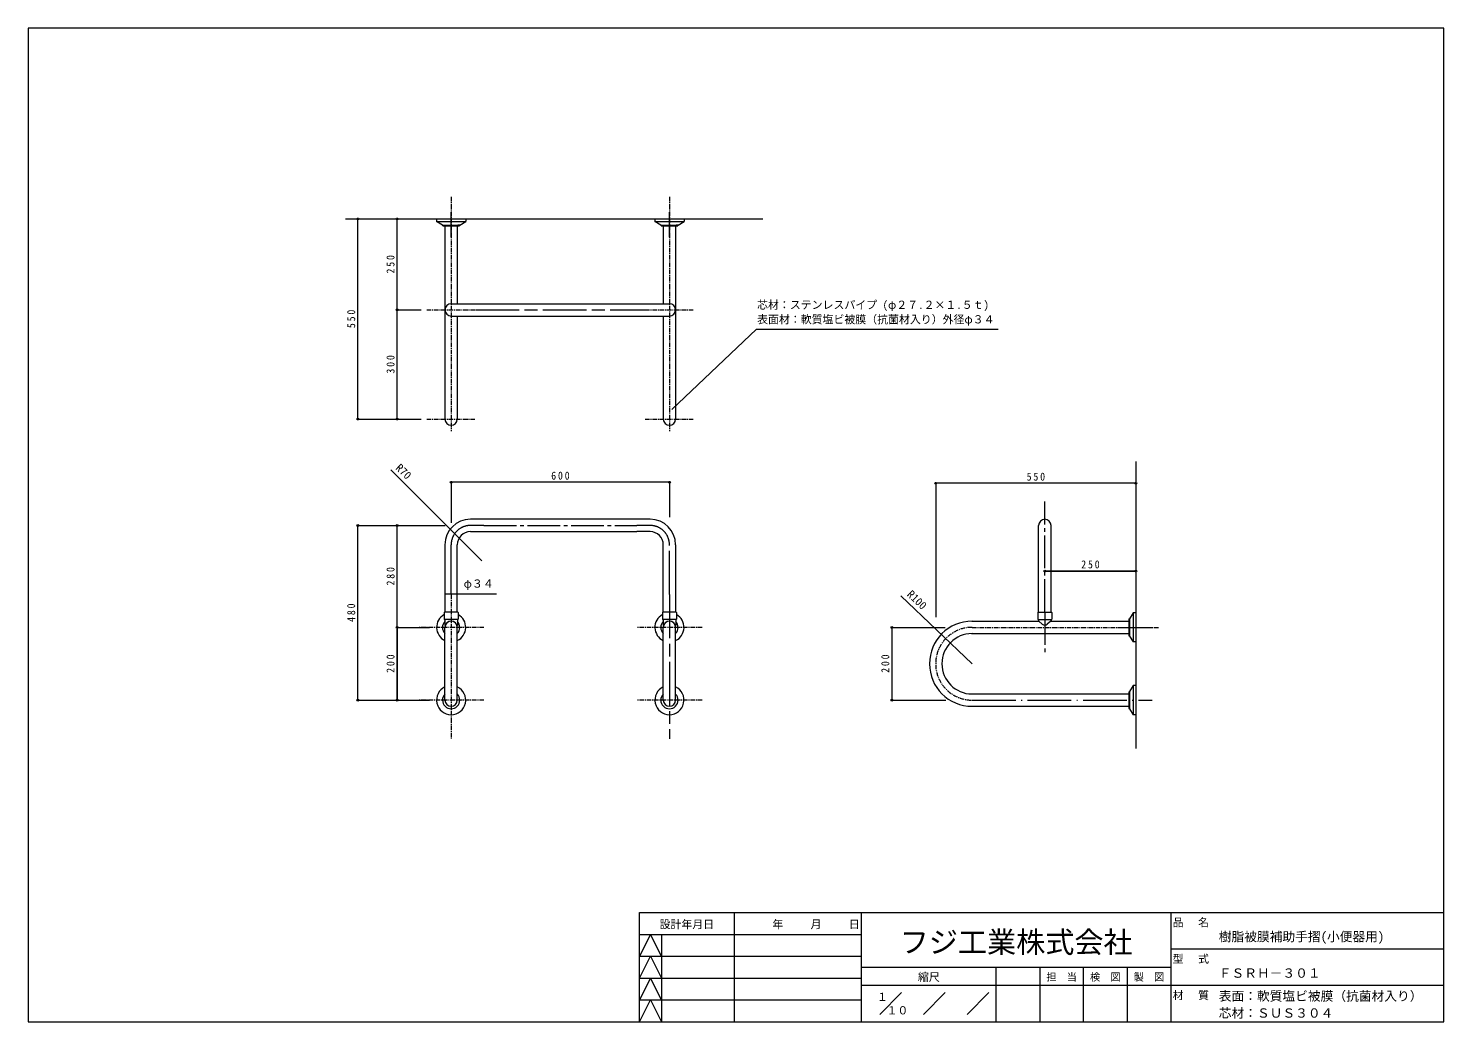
# Model space of a CAD drawing. Units: millimetres at full size, sheet at 1:10. Extents: x -2166 to 1724, y -1478 to 1252.
import ezdxf
from ezdxf.enums import TextEntityAlignment as Align

# ---------------------------------------------------------------- set-up
doc = ezdxf.new("R2010")
doc.units = ezdxf.units.MM
doc.header["$LTSCALE"] = 10
doc.header["$PDMODE"] = 32
doc.header["$PDSIZE"] = 5
for name, pattern in [('CHAIN', [18.5, 12, -1.5, 3.5, -1.5]), ('CHAIN2', [12, 9, -1, 1, -1]), ('LONG_DASHED_DOTTED', [15.25, 12, -1.5, 0.25, -1.5]), ('USER11', [0.375, 0.25, -0.125]), ('USER4', [2, 1.25, -0.25, 0.25, -0.25])]:
    doc.linetypes.add(name, pattern=pattern)
doc.layers.add('0-0_0', color=7, linetype='Continuous', lineweight=9)
doc.layers.add('0-1_LEVEL001', color=7, linetype='Continuous', lineweight=18)
doc.styles.add('ＭＳ ゴシック', font='')
doc.styles.get('ＭＳ ゴシック').set_extended_font_data('MS Gothic')

# ---------------------------------------------------------------- blocks, each defined once
blk = doc.blocks.new('A3')
at = {"layer": '0-1_LEVEL001'}
for p, q in [((183.5, 31.4), (183.5, 1.4)), ((218.5, 1.4), (218.5, 31.4)), ((303.5, 31.4), (303.5, 1.4)), ((157.5, 25.4), (218.5, 25.4)), ((163.5, 25.4), (163.5, 1.4)), ((303.5, 21.4), (378.5, 21.4)), ((157.5, 19.4), (218.5, 19.4)), ((218.5, 16.4), (303.5, 16.4)), ((255.5, 1.4), (255.5, 16.4)), ((267.5, 16.4), (267.5, 1.4)), ((279.5, 1.4), (279.5, 16.4)), ((291.5, 16.4), (291.5, 1.4)), ((157.5, 13.4), (218.5, 13.4)), ((218.5, 11.4), (303.5, 11.4)), ((223.5, 3.4), (229.5, 9.4)), ((235.5, 3.4), (241.5, 9.4)), ((247.5, 3.4), (253.5, 9.4)), ((303.5, 11.4), (378.5, 11.4)), ((157.5, 7.4), (218.5, 7.4))]:
    blk.add_line(p, q, dxfattribs=at)
blk.add_lwpolyline([(-10.5, 1.4), (378.5, 1.4), (378.5, 274.4), (-10.5, 274.4)], close=True, dxfattribs=at)
for points in [[(157.5, 1.4), (157.5, 31.4), (378.5, 31.4)], [(163.5, 19.4), (160.5, 25.4), (157.5, 19.4)], [(157.5, 13.4), (160.5, 19.4), (163.5, 13.4)], [(163.5, 7.4), (160.5, 13.4), (157.5, 7.4)], [(157.5, 1.4), (160.5, 7.4), (163.5, 1.4)]]:
    blk.add_lwpolyline(points, dxfattribs=at)
at = {"layer": '0-1_LEVEL001', "style": 'ＭＳ ゴシック'}
for s, height, p in [('設計年月日', 2.199, (163, 26.4)), ('年', 2.2, (194, 26.4)), ('月', 2.2, (204.5, 26.4)), ('日', 2.2, (215, 26.4)), ('品', 2.2, (304, 26.9)), ('名', 2.2, (311, 26.9)), ('型', 2.2, (304, 16.9)), ('式', 2.2, (311, 16.9)), ('縮尺', 2.199, (234, 11.9)), ('材', 2.2, (304, 6.9)), ('質', 2.2, (311, 6.9))]:
    blk.add_text(s, height=height, dxfattribs=at).set_placement(p, align=Align.BOTTOM_LEFT)
blk = doc.blocks.new('GMM001')
at = {"layer": '0-1_LEVEL001', "style": 'ＭＳ ゴシック'}
for s, p in [('担\u3000当', (279.8, 10.633)), ('検\u3000図', (291.8, 10.633)), ('製\u3000図', (303.8, 10.633))]:
    blk.add_text(s, height=2.053, dxfattribs=at).set_placement(p, align=Align.BOTTOM_LEFT)

msp = doc.modelspace()

# ---------------------------------------------------------------- linework, layer by layer
at = {"layer": '0-0_0', "linetype": 'USER4'}
for p, q in [((-1003.63, 788.31), (-1003.63, 144.66)), ((-403.63, 788.31), (-403.63, 144.66)), ((-1070.63, 477.67), (-936.63, 477.67)), ((-470.63, 477.67), (-336.63, 477.67)), ((-1070.63, 177.67), (-936.63, 177.67)), ((-470.63, 177.67), (-336.63, 177.67)), ((-1003.63, -304.75), (-1003.63, -700.65)), ((-913.63, -394.75), (-1093.63, -394.75)), ((-313.63, -394.75), (-493.63, -394.75)), ((428.07, -394.75), (940.11, -394.75)), ((-913.63, -594.75), (-1093.63, -594.75)), ((-313.63, -594.75), (-493.63, -594.75))]:
    msp.add_line(p, q, dxfattribs=at)
at = {"layer": '0-0_0', "linetype": 'LONG_DASHED_DOTTED'}
for p, q in [((-1003.63, 677.67), (-1003.63, 746.05)), ((-403.63, 677.67), (-403.63, 746.05)), ((828.07, -394.75), (922.71, -394.75)), ((428.07, -594.75), (922.71, -594.75))]:
    msp.add_line(p, q, dxfattribs=at)
at = {"layer": '0-0_0'}
for p, q in [((-1293.82, 727.67), (-146.66, 727.67)), ((-1260.06, 727.67), (-1085.98, 727.67)), ((-1260.06, 177.67), (-1260.06, 727.67)), ((-1151.98, 727.67), (-1085.98, 727.67)), ((-1151.98, 477.67), (-1151.98, 727.67)), ((-1027.38, 710.17), (-1043.63, 720.67)), ((-1040.13, 727.67), (-967.13, 727.67)), ((-1027.38, 710.17), (-1022.38, 710.17)), ((-1026.63, 708.67), (-1026.63, 710.17)), ((-1026.63, 710.17), (-980.63, 710.17)), ((-1026.63, 708.67), (-980.63, 708.67)), ((-1020.63, 708.67), (-1020.63, 177.67)), ((-986.63, 708.67), (-986.63, 494.67)), ((-979.88, 710.17), (-984.88, 710.17)), ((-980.63, 708.67), (-980.63, 710.17)), ((-980.63, 708.67), (-980.63, 710.17)), ((-979.88, 710.17), (-963.63, 720.67)), ((-963.63, 727.67), (-963.63, 720.67)), ((-427.38, 710.17), (-443.63, 720.67)), ((-440.13, 727.67), (-367.13, 727.67)), ((-427.38, 710.17), (-422.38, 710.17)), ((-426.63, 708.67), (-426.63, 710.17)), ((-426.63, 710.17), (-380.63, 710.17)), ((-426.63, 708.67), (-380.63, 708.67)), ((-420.63, 708.67), (-420.63, 494.67)), ((-386.63, 708.67), (-386.63, 177.67)), ((-379.88, 710.17), (-384.88, 710.17)), ((-380.63, 708.67), (-380.63, 710.17)), ((-380.63, 708.67), (-380.63, 710.17)), ((-379.88, 710.17), (-363.63, 720.67)), ((-363.63, 727.67), (-363.63, 720.67)), ((-420.63, 509.97), (-420.63, 494.67)), ((-1151.98, 477.67), (-1085.98, 477.67)), ((-1151.98, 177.67), (-1151.98, 477.67)), ((-1003.63, 494.67), (-403.63, 494.67)), ((-1003.63, 460.67), (-403.63, 460.67)), ((-986.63, 460.67), (-986.63, 341.46)), ((-420.63, 460.67), (-420.63, 177.67)), ((375.2, 424.74), (500.02, 424.74)), ((-986.63, 341.46), (-986.63, 177.67)), ((-1260.06, 177.67), (-1085.98, 177.67)), ((-1151.98, 177.67), (-1085.98, 177.67)), ((878.07, 61.47), (878.07, -727.92)), ((-918.96, -211.5), (-1169.02, 38.56)), ((-403.63, 3.96), (-1003.63, 3.96)), ((-1003.63, 3.96), (-1003.63, -107.31)), ((-403.63, 3.96), (-403.63, -91.78)), ((328.07, 1.18), (328.07, -367.04)), ((878.07, 1.18), (328.07, 1.18)), ((878.07, 1.18), (878.07, -367.04)), ((-1260.06, -594.75), (-1260.06, -114.75)), ((-1260.06, -114.75), (-1019.73, -114.75)), ((-1151.98, -114.75), (-1063.04, -114.75)), ((-1151.98, -394.75), (-1151.98, -114.75)), ((-456.63, -97.75), (-950.63, -97.75)), ((611.07, -353.25), (611.07, -114.75)), ((645.07, -353.25), (645.07, -114.75)), ((-950.63, -131.75), (-913.63, -131.75)), ((-913.63, -131.75), (-493.63, -131.75)), ((-456.63, -131.75), (-493.63, -131.75)), ((-1020.63, -167.75), (-1020.63, -353.25)), ((-986.63, -353.25), (-986.63, -167.75)), ((-420.63, -353.25), (-420.63, -167.75)), ((-386.63, -167.75), (-386.63, -353.25)), ((628.07, -239.85), (878.07, -239.85)), ((628.07, -239.93), (878.07, -239.93)), ((778.07, -239.85), (878.07, -239.85)), ((-1020.63, -302.29), (-879.25, -302.29)), ((428.07, -494.75), (232.35, -308.3)), ((-1023.13, -354.25), (-1023.13, -372.25)), ((-985.13, -353.25), (-1022.13, -353.25)), ((-985.13, -373.25), (-1022.13, -373.25)), ((-1022.13, -373.25), (-1022.08, -373.25)), ((-1020.78, -374.55), (-1020.78, -389.25)), ((-986.48, -374.55), (-986.48, -389.25)), ((-985.13, -373.25), (-985.18, -373.25)), ((-984.13, -354.25), (-984.13, -372.25)), ((-423.13, -354.25), (-423.13, -372.25)), ((-385.13, -353.25), (-422.13, -353.25)), ((-422.13, -373.25), (-422.08, -373.25)), ((-385.13, -373.25), (-422.13, -373.25)), ((-420.78, -374.55), (-420.78, -389.25)), ((-386.48, -374.55), (-386.48, -389.25)), ((-385.13, -373.25), (-385.18, -373.25)), ((-384.13, -354.25), (-384.13, -372.25)), ((427.09, -377.75), (611.04, -377.75)), ((608.57, -354.25), (608.57, -372.25)), ((609.57, -353.25), (646.57, -353.25)), ((609.57, -373.25), (646.57, -373.25)), ((609.57, -373.25), (609.62, -373.25)), ((610.92, -374.55), (610.92, -377.28)), ((611.28, -378.05), (621.01, -386.21)), ((644.87, -377.75), (634.78, -386.21)), ((644.87, -377.75), (859.07, -377.75)), ((645.22, -374.55), (645.22, -376.98)), ((646.57, -373.25), (646.52, -373.25)), ((647.57, -354.25), (647.57, -372.25)), ((759.07, -377.75), (859.07, -377.75)), ((859.07, -371.75), (860.57, -371.75)), ((859.07, -371.75), (859.07, -417.75)), ((871.07, -354.75), (860.57, -371)), ((860.57, -371), (860.57, -371.75)), ((860.57, -371.75), (860.57, -417.75)), ((878.07, -358.25), (878.07, -431.25)), ((-1151.98, -394.75), (-1063.04, -394.75)), ((-1151.98, -394.75), (-1151.98, -594.75)), ((-1151.98, -594.75), (-1151.98, -394.75)), ((-1020.63, -594.75), (-1020.63, -394.75)), ((-1019.88, -389.75), (-1020.28, -389.75)), ((-986.98, -389.75), (-987.38, -389.75)), ((-986.63, -594.75), (-986.63, -394.75)), ((-420.63, -594.75), (-420.63, -394.75)), ((-419.88, -389.75), (-420.28, -389.75)), ((-386.98, -389.75), (-387.38, -389.75)), ((-386.63, -594.75), (-386.63, -394.75)), ((207.78, -394.75), (207.78, -594.75)), ((207.78, -394.75), (354.53, -394.75)), ((426.68, -411.75), (859.07, -411.75)), ((759.07, -411.75), (859.07, -411.75)), ((859.07, -417.75), (860.57, -417.75)), ((859.07, -417.75), (860.57, -417.75)), ((860.57, -418.5), (860.57, -417.75)), ((860.57, -418.5), (871.07, -434.75)), ((878.07, -434.75), (871.07, -434.75)), ((429.06, -577.75), (859.07, -577.75)), ((759.07, -577.75), (859.07, -577.75)), ((859.07, -571.75), (860.57, -571.75)), ((859.07, -571.75), (859.07, -617.75)), ((871.07, -554.75), (860.57, -571)), ((860.57, -571), (860.57, -571.75)), ((860.57, -571.75), (860.57, -617.75)), ((878.07, -558.25), (878.07, -631.25)), ((-1260.06, -594.75), (-1085.98, -594.75)), ((-1151.98, -594.75), (-1063.04, -594.75)), ((207.78, -594.75), (356.2, -594.75)), ((428.23, -611.75), (561.64, -611.75)), ((759.07, -611.75), (859.07, -611.75)), ((859.07, -617.75), (860.57, -617.75)), ((859.07, -617.75), (860.57, -617.75)), ((860.57, -618.5), (860.57, -617.75)), ((860.57, -618.5), (871.07, -634.75)), ((878.07, -634.75), (871.07, -634.75))]:
    msp.add_line(p, q, dxfattribs=at)
at = {"layer": '0-0_0', "linetype": 'USER11'}
for p, q in [((-1026.63, 708.67), (-1026.63, 710.17)), ((-980.63, 708.67), (-980.63, 710.17)), ((-980.63, 708.67), (-980.63, 710.17)), ((-426.63, 708.67), (-426.63, 710.17)), ((-380.63, 708.67), (-380.63, 710.17)), ((-380.63, 708.67), (-380.63, 710.17)), ((859.07, -371.75), (860.57, -371.75)), ((859.07, -417.75), (860.57, -417.75)), ((859.07, -417.75), (860.57, -417.75)), ((859.07, -571.75), (860.57, -571.75)), ((859.07, -617.75), (860.57, -617.75)), ((859.07, -617.75), (860.57, -617.75))]:
    msp.add_line(p, q, dxfattribs=at)
at = {"layer": '0-0_0', "linetype": 'CHAIN'}
for p, q in [((-936.63, 477.67), (-470.63, 477.67)), ((-949.31, -114.75), (-950.63, -114.75)), ((-913.63, -114.75), (-949.31, -114.75)), ((-1003.63, -249.74), (-1003.63, -167.75)), ((-403.63, -304.75), (-403.63, -167.75)), ((-1003.63, -304.75), (-1003.63, -249.74)), ((-403.63, -304.75), (-403.63, -700.65))]:
    msp.add_line(p, q, dxfattribs=at)
at = {"layer": '0-0_0', "linetype": 'CHAIN2'}
for p, q in [((628.07, -352.49), (628.07, -48.94)), ((-913.63, -114.75), (-493.63, -114.75)), ((-456.63, -114.75), (-493.63, -114.75)), ((628.07, -352.49), (628.07, -468.61))]:
    msp.add_line(p, q, dxfattribs=at)
at = {"layer": '0-0_0'}
for points in [[(-1043.63, 727.67), (-1043.63, 720.67), (-963.63, 720.67)], [(-443.63, 727.67), (-443.63, 720.67), (-363.63, 720.67)], [(-397.17, 203.9), (-164.8, 424.74), (375.2, 424.74)], [(878.07, -354.75), (871.07, -354.75), (871.07, -434.75)], [(878.07, -554.75), (871.07, -554.75), (871.07, -634.75)], [(561.64, -611.75), (594.87, -611.75), (859.07, -611.75)]]:
    msp.add_lwpolyline(points, dxfattribs=at)
for centre, radius, start, end in [((-1003.63, 477.67), 17, 90, 270), ((-403.63, 477.67), 17, 270, 90), ((-1003.63, 177.67), 17, 180, 0), ((-403.63, 177.67), 17, 180, 0), ((-950.63, -167.75), 70, 90, 180), ((-456.63, -167.75), 70, 0, 90), ((628.07, -114.75), 17, 0, 180), ((-950.63, -167.75), 36, 90, 180), ((-456.63, -167.75), 36, 0, 90), ((-1003.63, -394.75), 40, 119.1764, 244.84934), ((-1003.63, -394.75), 23.75, 136.22857, 224.29206), ((-1022.13, -354.25), 1, 90, 180), ((-1022.13, -372.25), 1, 180, 270), ((-1022.08, -374.55), 1.3, 0, 90), ((-1003.63, -394.75), 17, 0, 180), ((-1003.63, -394.75), 17, 17.10464, 162.89536), ((-1003.63, -394.75), 40, 295.15066, 60.8236), ((-1003.63, -394.75), 23.75, 315.70794, 43.77143), ((-985.18, -374.55), 1.3, 90, 180), ((-985.13, -354.25), 1, 0, 90), ((-985.13, -372.25), 1, 270, 360), ((-403.63, -394.75), 40, 119.1764, 244.84934), ((-403.63, -394.75), 23.75, 136.22857, 224.29206), ((-422.13, -354.25), 1, 90, 180), ((-422.13, -372.25), 1, 180, 270), ((-422.08, -374.55), 1.3, 0, 90), ((-403.63, -394.75), 17, 0, 180), ((-403.63, -394.75), 17, 17.10464, 162.89536), ((-403.63, -394.75), 40, 295.15066, 60.8236), ((-403.63, -394.75), 23.75, 315.70794, 43.77143), ((-385.18, -374.55), 1.3, 90, 180), ((-385.13, -354.25), 1, 0, 90), ((-385.13, -372.25), 1, 270, 360), ((428.07, -494.75), 117, 90, 270), ((609.57, -354.25), 1, 90, 180), ((609.57, -372.25), 1, 180, 270), ((609.62, -374.55), 1.3, 0, 90), ((611.92, -377.28), 1, 180, 230), ((627.89, -377.24), 11.31, 232.5, 307.5), ((644.22, -376.98), 1, 310, 360), ((646.52, -374.55), 1.3, 90, 180), ((646.57, -354.25), 1, 0, 90), ((646.57, -372.25), 1, 270, 360), ((-1020.28, -389.25), 0.5, 180, 270), ((-986.98, -389.25), 0.5, 270, 0), ((-420.28, -389.25), 0.5, 180, 270), ((-386.98, -389.25), 0.5, 270, 0), ((428.07, -494.75), 83, 90, 270), ((-1003.63, -594.75), 40, 115.15066, 64.84934), ((-1003.63, -594.75), 23.75, 135.70794, 44.26989), ((-403.63, -594.75), 40, 115.15066, 64.84934), ((-403.63, -594.75), 23.75, 135.70794, 44.26989), ((-1003.63, -594.75), 17, 180, 0), ((-403.63, -594.75), 17, 180, 0)]:
    msp.add_arc(centre, radius, start, end, dxfattribs=at)
at = {"layer": '0-0_0', "linetype": 'CHAIN'}
for centre, start, end in [((-950.63, -167.75), 90, 180), ((-456.63, -167.75), 0, 90)]:
    msp.add_arc(centre, 53, start, end, dxfattribs=at)
at = {"layer": '0-0_0', "linetype": 'USER4'}
msp.add_arc((428.07, -494.75), 100, 90, 270, dxfattribs=at)
at = {"layer": '0-0_0'}
for p in [(-1260.06, 727.67), (-1151.98, 727.67), (-1151.98, 477.67), (-1260.06, 177.67), (-1151.98, 177.67), (-1003.63, 3.96), (-403.63, 3.96), (328.07, 1.18), (878.07, 1.18), (-1260.06, -114.75), (-1151.98, -114.75), (628.07, -239.93), (878.07, -239.93), (-1151.98, -394.75), (207.78, -394.75), (-1260.06, -594.75), (-1151.98, -594.75), (207.78, -594.75)]:
    msp.add_point(p, dxfattribs=at)

# ---------------------------------------------------------------- block references
at = {"layer": '0-0_0', "xscale": 10, "yscale": 10}
for name, p in [('A3', (-2060.75, -1492.44)), ('GMM001', (-2165.75, -1478.44))]:
    msp.add_blockref(name, p, dxfattribs=at)

# ---------------------------------------------------------------- texts
at = {"layer": '0-0_0', "style": 'ＭＳ ゴシック'}
for s, p in [('芯材：ステンレスパイプ (φ２７.２×１.５ｔ)', (-162.75, 473.9)), ('表面材：軟質塩ビ被膜（抗菌材入り）外径φ３４', (-162.75, 433.9)), ('φ３４', (-969.25, -292.29))]:
    msp.add_text(s, height=21.99, dxfattribs=at).set_placement(p, align=Align.BOTTOM_LEFT)
for s, p in [('R70', (-1162.76, 36.28)), ('R100', (242.85, -311.16))]:
    msp.add_text(s, height=21.99, rotation=316.389, dxfattribs=at).set_placement(p, align=Align.BOTTOM_LEFT)
at = {"layer": '0-0_0', "char_height": 21.99, "attachment_point": 7, "rotation": 90, "style": 'ＭＳ ゴシック'}
for s, insert in [('\\T1.38;\\W0.9;250', (-1158.98, 577.67)), ('\\T1.38;\\W0.9;550', (-1267.06, 427.67)), ('\\T1.38;\\W0.9;300', (-1158.98, 302.67)), ('\\T1.38;\\W0.9;280', (-1158.98, -279.75)), ('\\T1.38;\\W0.9;480', (-1267.06, -379.75)), ('\\T1.38;\\W0.9;200', (-1158.98, -519.75)), ('\\T1.38;\\W0.9;200', (-1158.98, -519.75)), ('\\T1.38;\\W0.9;200', (200.78, -519.75))]:
    msp.add_mtext(s, dxfattribs=dict(at, insert=insert))
at = {"layer": '0-0_0', "char_height": 21.99, "attachment_point": 7, "style": 'ＭＳ ゴシック'}
for s, insert in [('\\T1.38;\\W0.9;600', (-728.63, 10.96)), ('\\T1.38;\\W0.9;550', (578.07, 8.18)), ('\\T1.38;\\W0.9;250', (728.07, -232.93))]:
    msp.add_mtext(s, dxfattribs=dict(at, insert=insert))
at = {"layer": '0-1_LEVEL001', "style": 'ＭＳ ゴシック'}
for s, height, p in [('フジ工業株式会社', 58.65, (229.25, -1306.77)), ('樹脂被膜補助手摺(小便器用)', 25.66, (1106.07, -1265.15)), ('ＦＳＲＨ－３０１', 25.66, (1106.03, -1365.33)), ('１', 21.99, (166.36, -1428.19)), ('表面：軟質塩ビ被膜（抗菌材入り）', 25.66, (1105.98, -1428.44)), ('１０', 21.99, (192.89, -1465.04)), ('芯材：ＳＵＳ３０４', 25.66, (1105.98, -1475.1))]:
    msp.add_text(s, height=height, dxfattribs=at).set_placement(p, align=Align.BOTTOM_LEFT)

doc.saveas('drawing.dxf')
